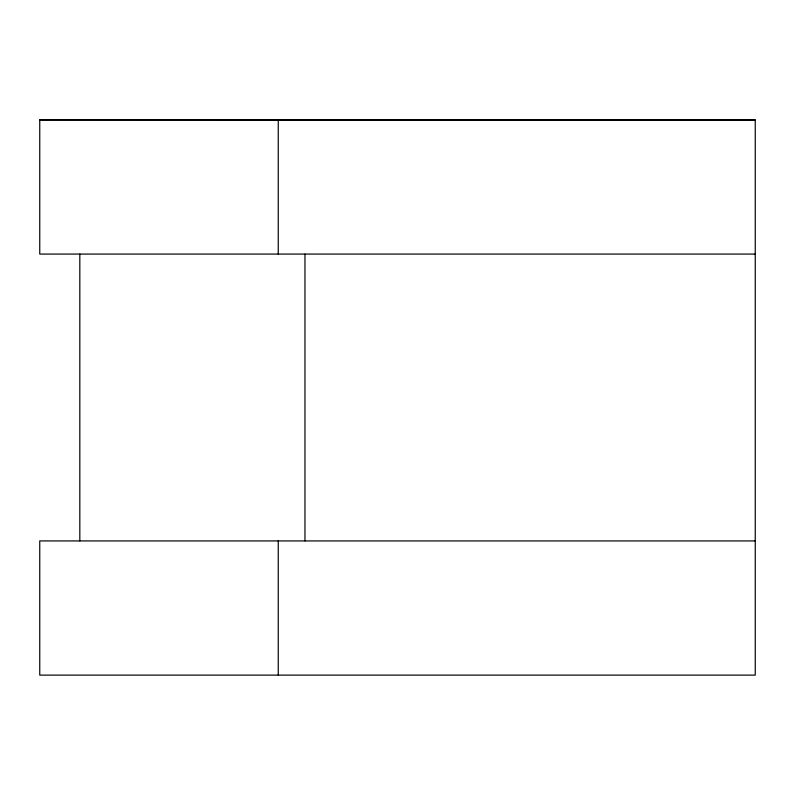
<?xml version="1.0" encoding="UTF-8"?>
<svg xmlns="http://www.w3.org/2000/svg" width="795" height="795" viewBox="0 0 795 795"><rect width="100%" height="100%" fill="white"/><g stroke="black" fill="none" stroke-linecap="round" stroke-linejoin="round"><path stroke-width="1.19" d="M755.25 254.072L39.75 254.072L39.75 119.886L755.25 119.886L755.25 675.114L39.75 675.114L39.75 540.928L755.25 540.928M39.75 119.886L755.25 120.025M304.962 254.072L304.962 540.928M278.25 120.025L278.25 254.072M278.25 540.928L278.25 675.114M79.818 254.072L79.818 540.928"/></g></svg>
